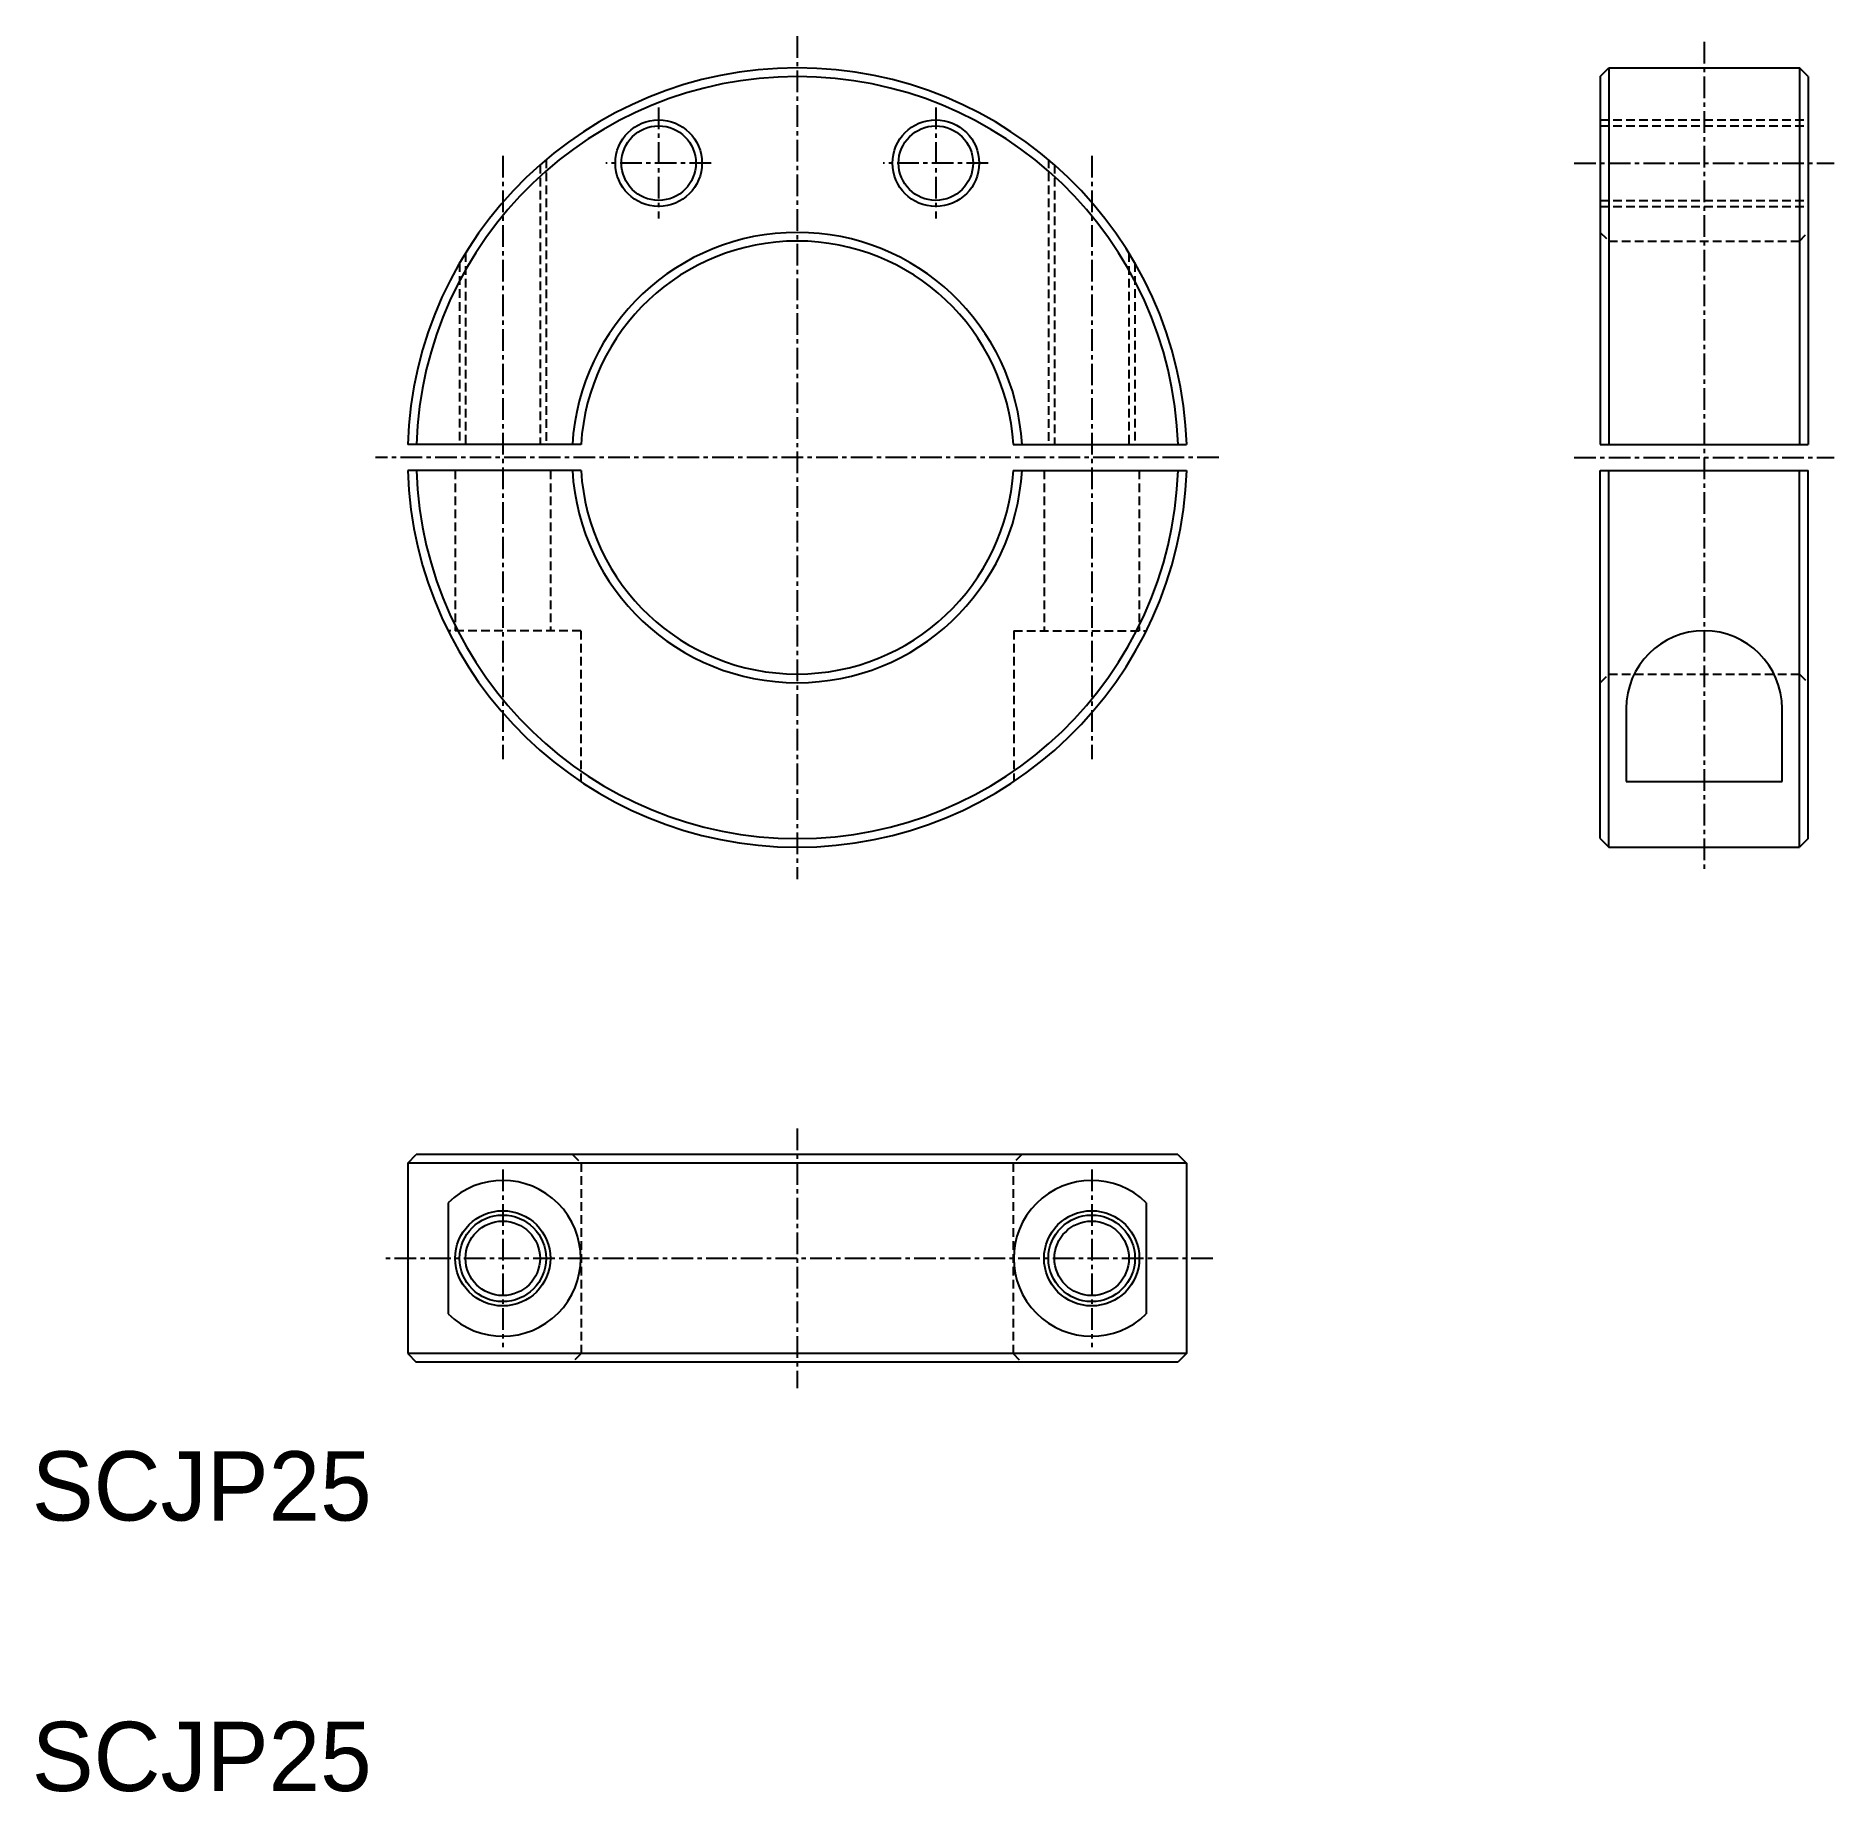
# Model space of a CAD drawing. Extents: x 136 to 240, y 227 to 328.
import ezdxf

# ---------------------------------------------------------------- set-up
doc = ezdxf.new("R2010")
doc.units = 0
doc.linetypes.add('CENTER', pattern=[2, 1.25, -0.25, 0.25, -0.25])
doc.linetypes.add('DASHED', pattern=[0.75, 0.5, -0.25])
doc.layers.get('0').update_dxf_attribs({"linetype": 'CONTINUOUS'})
doc.layers.add('CENTER', color=1, linetype='CENTER')

msp = doc.modelspace()

# ---------------------------------------------------------------- linework, layer by layer
at = {"color": 7, "linetype": 'CONTINUOUS'}
for p, q in [((226.54, 326.15), (227.04, 326.65)), ((226.54, 326.15), (226.54, 304.9)), ((227.04, 326.65), (227.04, 304.9)), ((227.04, 326.65), (238.04, 326.65)), ((238.04, 326.65), (238.04, 304.9)), ((238.54, 326.15), (238.04, 326.65)), ((238.54, 326.15), (238.54, 304.9)), ((167.7, 304.9), (157.69, 304.9)), ((192.65, 304.9), (202.66, 304.9)), ((226.54, 304.9), (238.54, 304.9)), ((167.7, 303.4), (157.69, 303.4)), ((192.65, 303.4), (202.66, 303.4)), ((226.54, 303.4), (238.54, 303.4)), ((226.54, 282.15), (226.54, 303.4)), ((227.04, 281.65), (227.04, 303.4)), ((238.04, 281.65), (238.04, 303.4)), ((238.54, 282.15), (238.54, 303.4)), ((228.04, 289.65), (228.04, 285.44)), ((237.04, 285.44), (237.04, 289.65)), ((228.04, 285.44), (237.04, 285.44)), ((226.54, 282.15), (227.04, 281.65)), ((227.04, 281.65), (238.04, 281.65)), ((238.54, 282.15), (238.04, 281.65)), ((157.69, 263.41), (158.19, 263.91)), ((202.16, 263.91), (158.19, 263.91)), ((202.16, 263.91), (202.66, 263.41)), ((202.66, 263.41), (157.69, 263.41)), ((157.69, 263.41), (157.69, 252.41)), ((202.66, 263.41), (202.66, 252.41)), ((160.02, 261.12), (160.02, 254.7)), ((200.33, 261.12), (200.33, 254.7)), ((202.66, 252.41), (157.69, 252.41)), ((157.69, 252.41), (158.19, 251.91)), ((180.18, 252.41), (180.18, 252.41)), ((202.66, 252.41), (202.16, 251.91)), ((202.16, 251.91), (158.19, 251.91))]:
    msp.add_line(p, q, dxfattribs=at)
at = {"color": 3, "linetype": 'DASHED'}
for p, q in [((226.54, 323.65), (238.54, 323.65)), ((226.54, 323.3), (238.54, 323.3)), ((165.33, 321.06), (165.33, 304.9)), ((165.68, 321.36), (165.68, 304.9)), ((194.68, 321.36), (194.68, 304.9)), ((195.03, 321.06), (195.03, 304.9)), ((226.54, 319), (238.54, 319)), ((226.54, 318.65), (238.54, 318.65)), ((226.54, 317.15), (227.04, 316.65)), ((227.04, 316.65), (238.04, 316.65)), ((238.04, 316.65), (238.54, 317.15)), ((161.03, 315.96), (161.03, 304.9)), ((199.33, 315.96), (199.33, 304.9)), ((160.68, 315.38), (160.68, 304.9)), ((199.68, 315.38), (199.68, 304.9)), ((160.43, 303.4), (160.43, 294.15)), ((165.93, 303.4), (165.93, 294.15)), ((194.43, 303.4), (194.43, 294.15)), ((199.93, 303.4), (199.93, 294.15)), ((167.68, 294.15), (160.02, 294.15)), ((167.68, 294.15), (167.68, 285.44)), ((192.68, 294.15), (192.68, 285.44)), ((192.68, 294.15), (200.33, 294.15)), ((226.54, 291.15), (227.04, 291.65)), ((227.04, 291.65), (238.04, 291.65)), ((227.04, 291.65), (238.04, 291.65)), ((238.04, 291.65), (238.54, 291.15)), ((167.2, 263.91), (167.7, 263.41)), ((193.15, 263.91), (192.65, 263.41)), ((167.7, 263.41), (167.7, 252.41)), ((192.65, 263.41), (192.65, 252.41)), ((167.7, 252.41), (167.2, 251.91)), ((192.65, 252.41), (193.15, 251.91))]:
    msp.add_line(p, q, dxfattribs=at)
at = {"color": 3, "linetype": 'CONTINUOUS'}
for centre in [(172.18, 321.15), (188.18, 321.15), (163.18, 257.91), (197.18, 257.91)]:
    msp.add_circle(centre, 2.5, dxfattribs=at)
at = {"color": 7, "linetype": 'CONTINUOUS'}
for centre, radius in [((172.18, 321.15), 2.15), ((188.18, 321.15), 2.15), ((163.18, 257.91), 2.75), ((197.18, 257.91), 2.75), ((163.18, 257.91), 2.15), ((197.18, 257.91), 2.15)]:
    msp.add_circle(centre, radius, dxfattribs=at)
for centre, radius, start, end in [((180.18, 304.15), 22.5, 1.9102, 178.0898), ((180.18, 304.15), 22, 1.9536, 178.0463), ((180.18, 304.15), 13, 3.3074, 176.6926), ((180.18, 304.15), 12.5, 3.4398, 176.5602), ((180.18, 304.15), 22.5, 181.9102, 358.0898), ((180.18, 304.15), 22, 181.9536, 358.0464), ((180.18, 304.15), 13, 183.3074, 356.6926), ((180.18, 304.15), 12.5, 183.4398, 356.5602), ((232.54, 289.65), 4.5, 0, 180), ((163.18, 257.91), 4.5, 225.4723, 134.5277), ((197.18, 257.91), 4.5, 45.4723, 314.5277)]:
    msp.add_arc(centre, radius, start, end, dxfattribs=at)
at = {"layer": 'CENTER', "color": 1, "linetype": 'CENTER'}
for p, q in [((180.18, 328.49), (180.18, 279.81)), ((232.54, 328.15), (232.54, 280.16)), ((172.18, 324.36), (172.18, 317.95)), ((188.18, 324.36), (188.18, 317.95)), ((163.18, 321.57), (163.18, 286.73)), ((175.21, 321.15), (169.14, 321.15)), ((191.21, 321.15), (185.14, 321.15)), ((197.18, 321.57), (197.18, 286.73)), ((225.04, 321.15), (240.04, 321.15)), ((204.52, 304.15), (155.83, 304.15)), ((225.04, 304.15), (240.04, 304.15)), ((180.18, 265.41), (180.18, 250.41)), ((163.18, 263.04), (163.18, 252.79)), ((197.18, 263.04), (197.18, 252.79)), ((204.18, 257.91), (156.18, 257.91))]:
    msp.add_line(p, q, dxfattribs=at)

# ---------------------------------------------------------------- texts
at = {"color": 7, "linetype": 'CONTINUOUS'}
for p in [(135.99, 242.77), (135.99, 227.15)]:
    msp.add_text('SCJP25', height=4, dxfattribs=at).set_placement(p)

doc.saveas('drawing.dxf')
